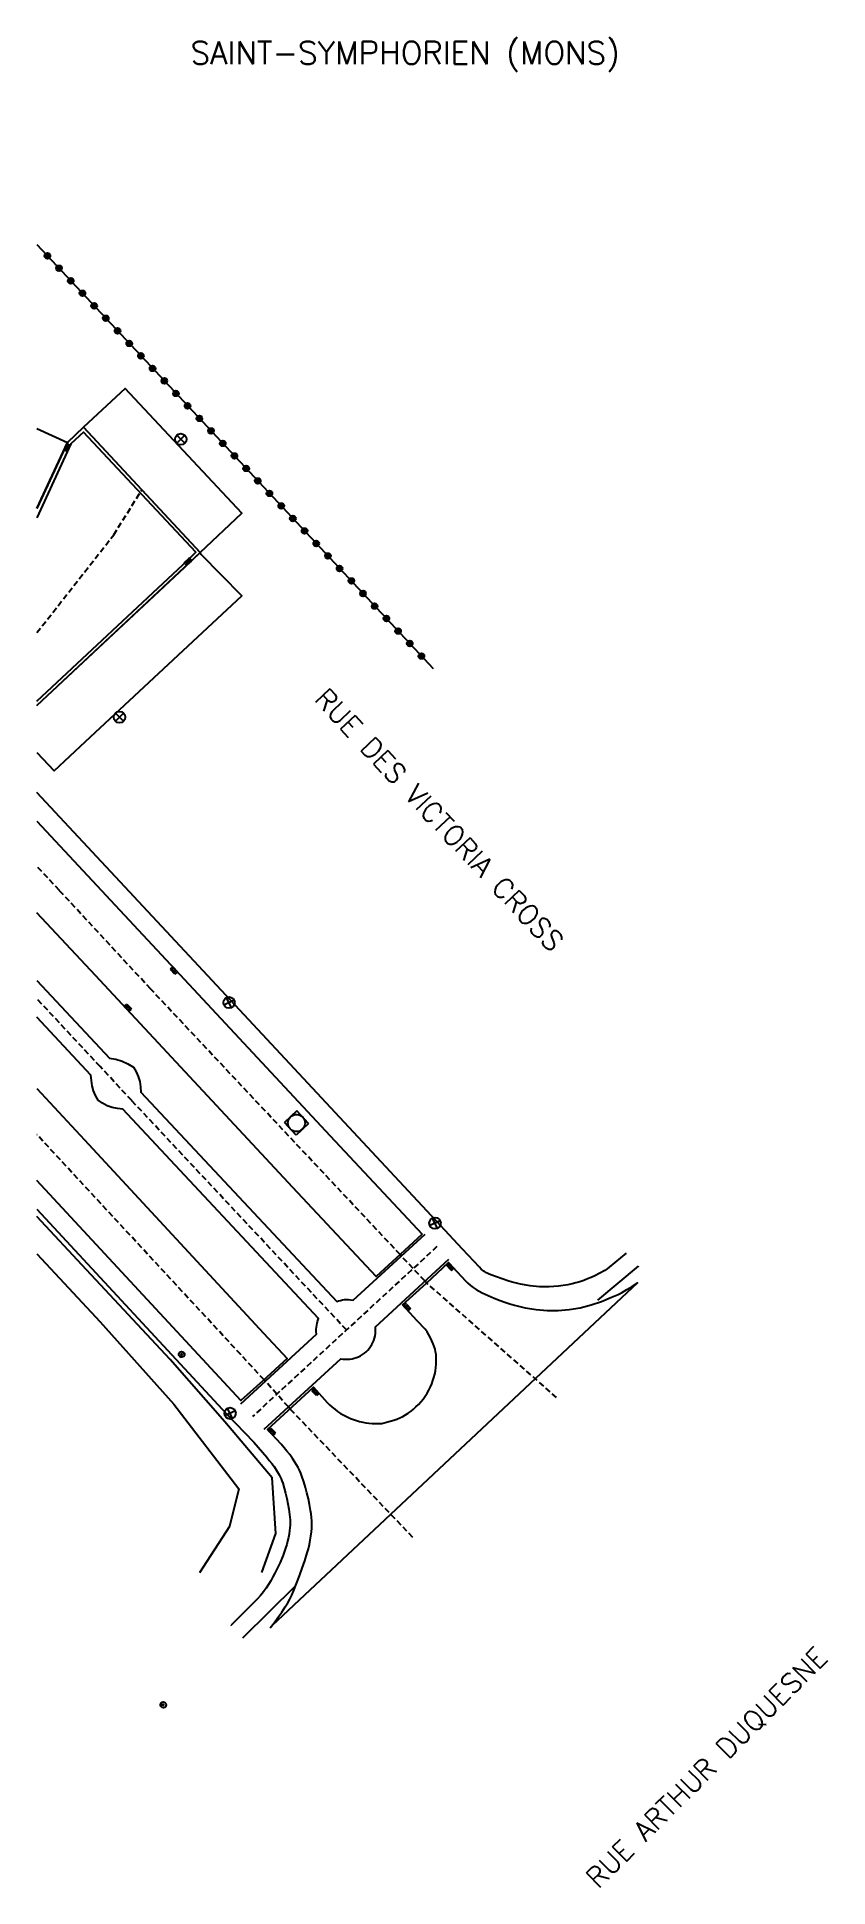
# Model space of a CAD drawing. Header units: millimetres. Extents: x 124000 to 124069, y 124825 to 124987.
import ezdxf
from ezdxf.enums import TextEntityAlignment as Align

# ---------------------------------------------------------------- set-up
doc = ezdxf.new("R2010")
doc.units = ezdxf.units.MM
doc.linetypes.add('DASHED', pattern=[0.75, 0.5, -0.25])
doc.layers.get('0').update_dxf_attribs({"linetype": 'CONTINUOUS'})
for name, color, linetype in [('W0001', 6, 'DASHED'), ('W0003', 5, 'CONTINUOUS'), ('W0006', 2, 'CONTINUOUS'), ('W0008', 7, 'CONTINUOUS'), ('W0014', 7, 'CONTINUOUS'), ('W0070', 7, 'DASHED'), ('W0071', 7, 'CONTINUOUS'), ('W0210', 2, 'CONTINUOUS'), ('W0212', 2, 'CONTINUOUS'), ('W0322', 7, 'CONTINUOUS'), ('W0400', 7, 'CONTINUOUS'), ('W0420', 7, 'CONTINUOUS'), ('W0469', 7, 'CONTINUOUS'), ('W0856', 7, 'CONTINUOUS'), ('W0980', 7, 'CONTINUOUS'), ('W0989', 7, 'CONTINUOUS')]:
    doc.layers.add(name, color=color, linetype=linetype)
doc.styles.get("Standard").update_dxf_attribs({"font": 'romans.shx', "width": 0.85})

# ---------------------------------------------------------------- blocks, each defined once
blk = doc.blocks.new('T856')
for p, q in [((-0.125, 0), (0.125, 0)), ((0, 0.125), (0, -0.125))]:
    blk.add_line(p, q)
blk.add_ellipse((0, 0), major_axis=(-0.177, 0.177), ratio=1, start_param=3.9269908, end_param=10.2101761)
blk = doc.blocks.new('T400')
for p, q in [((-0.15, 0.3), (0.15, 0.3)), ((-0.15, -0.25), (-0.15, 0.3)), ((-0.15, 0.15), (0.15, 0.15)), ((-0.15, 0), (0.15, 0)), ((0.15, 0.3), (0.15, -0.25)), ((-0.15, -0.15), (0.15, -0.15)), ((-0.15, -0.25), (-0.15, -0.3)), ((-0.15, -0.3), (0.15, -0.3)), ((0.15, -0.3), (0.15, -0.25))]:
    blk.add_line(p, q)
blk = doc.blocks.new('T469')
at = {"color": 0, "linetype": 'Continuous', "flags": 128}
for points in [[(-0.35, 0.35), (0.35, -0.35)], [(-0.35, -0.35), (0.35, 0.35)]]:
    blk.add_lwpolyline(points, dxfattribs=at)
at = {"color": 0, "linetype": 'Continuous'}
blk.add_circle((0, 0), 0.5, dxfattribs=at)
blk = doc.blocks.new('T420')
for p, q in [((0.75, 0.75), (-0.75, 0.75)), ((-0.75, 0.75), (-0.75, -0.75)), ((0.75, 0.75), (0.75, -0.75)), ((0.75, -0.75), (-0.75, -0.75))]:
    blk.add_line(p, q)
blk.add_ellipse((0, 0), major_axis=(-0.53, 0.53), ratio=1, start_param=3.926991, end_param=10.210176)
blk = doc.blocks.new('t322o')
at = {"color": 0, "linetype": 'Continuous'}
for radius in [0.25, 0.15]:
    blk.add_circle((0, 0), radius, dxfattribs=at)

msp = doc.modelspace()

# ---------------------------------------------------------------- linework, layer by layer
at = {"layer": 'W0001'}
for points in [[(124000, 124934.5), (124006.73, 124943.07), (124009.18, 124947)], [(124045.53, 124867.49), (124034.14, 124877.53), (124033.98, 124877.71), (124031.94, 124879.88), (124031.83, 124880.01), (124009.97, 124903.27), (124001.96, 124911.92), (124000, 124914.02)], [(124032.94, 124855.24), (124022.16, 124866.51), (124022.03, 124866.67), (124019.9, 124869.04), (124017.85, 124871.26), (124000, 124890.52)]]:
    msp.add_lwpolyline(points, dxfattribs=at)
at = {"layer": 'W0003'}
for points in [[(124000, 124945.38), (124002.67, 124951.16), (124004.08, 124952.49), (124014.29, 124941.51), (124012.92, 124940.22)], [(124000, 124928.51), (124012.8, 124940.47), (124013.92, 124941.54), (124004.07, 124952.05), (124002.98, 124951.03), (124000, 124944.56)], [(124012.92, 124940.22), (124000, 124928.11)]]:
    msp.add_lwpolyline(points, dxfattribs=at)
at = {"layer": 'W0006'}
for points in [[(124000, 124924), (124001.51, 124922.38), (124004.25, 124924.95), (124017.95, 124937.72), (124017.95, 124937.72), (124014.4, 124941.34), (124014.29, 124941.51), (124017.95, 124944.96), (124007.74, 124955.9), (124004.08, 124952.49)], [(124000, 124952.39), (124002.67, 124951.16), (124002.67, 124951.16)]]:
    msp.add_lwpolyline(points, dxfattribs=at)
at = {"layer": 'W0008'}
for points in [[(124000, 124928.12), (124014.29, 124941.51), (124004.08, 124952.49), (124002.67, 124951.16), (124000, 124945.38)], [(124000, 124917.99), (124012.12, 124904.99), (124025.7, 124890.42), (124033.74, 124881.81)], [(124033.74, 124881.81), (124031.83, 124880.01), (124029.71, 124878.11), (124022.43, 124885.9), (124005.14, 124904.45), (124000, 124909.95)], [(124000, 124894.56), (124004.17, 124890.06), (124019.86, 124873.12), (124021.91, 124870.91), (124019.79, 124868.96), (124017.85, 124867.22), (124000, 124886.5)], [(124020.43, 124847.31), (124020.78, 124847.76), (124021.12, 124848.22), (124021.45, 124848.69), (124021.76, 124849.17), (124021.97, 124849.5), (124022.15, 124849.84), (124022.32, 124850.18), (124022.48, 124850.54), (124022.75, 124851.19), (124023.01, 124851.86), (124023.25, 124852.53), (124023.48, 124853.2), (124023.69, 124853.88), (124023.79, 124854.25), (124023.88, 124854.61), (124023.95, 124854.99), (124024.01, 124855.36), (124024.05, 124855.74), (124024.08, 124856.05), (124024.09, 124856.36), (124024.08, 124856.68), (124024.06, 124856.99), (124024.03, 124857.3), (124023.98, 124857.61), (124023.89, 124858.12), (124023.78, 124858.62), (124023.65, 124859.13), (124023.52, 124859.62), (124023.37, 124860.12), (124023.21, 124860.61), (124023.11, 124860.87), (124023, 124861.12), (124022.88, 124861.36), (124022.75, 124861.6), (124022.6, 124861.83), (124022.38, 124862.16), (124022.15, 124862.49), (124021.9, 124862.8), (124021.65, 124863.1), (124021.39, 124863.4), (124020.19, 124864.7), (124020.19, 124864.7), (124024.22, 124868.41), (124025.43, 124867.07), (124025.64, 124866.86), (124025.86, 124866.65), (124026.1, 124866.46), (124026.34, 124866.28), (124026.61, 124866.1), (124026.89, 124865.94), (124027.18, 124865.79), (124027.47, 124865.66), (124027.73, 124865.56), (124028, 124865.47), (124028.27, 124865.39), (124028.54, 124865.33), (124028.82, 124865.28), (124029.09, 124865.24), (124029.37, 124865.22), (124029.65, 124865.21), (124029.93, 124865.21), (124030.21, 124865.22), (124030.64, 124865.33), (124030.95, 124865.41), (124031.26, 124865.5), (124031.53, 124865.6), (124031.79, 124865.71), (124032.05, 124865.83), (124032.3, 124865.97), (124032.54, 124866.13), (124032.78, 124866.29), (124033, 124866.47), (124033.21, 124866.67), (124033.43, 124866.89), (124033.64, 124867.12), (124033.83, 124867.36), (124034.01, 124867.61), (124034.18, 124867.87), (124034.33, 124868.14), (124034.47, 124868.42), (124034.6, 124868.7), (124034.7, 124868.98), (124034.79, 124869.26), (124034.86, 124869.54), (124034.92, 124869.83), (124034.96, 124870.12), (124034.99, 124870.41), (124034.99, 124870.71), (124034.99, 124871), (124034.97, 124871.25), (124034.93, 124871.49), (124034.88, 124871.73), (124034.81, 124871.97), (124034.73, 124872.2), (124034.61, 124872.47), (124034.48, 124872.73), (124034.34, 124872.99), (124034.19, 124873.24), (124034.02, 124873.47), (124033.33, 124874.22), (124032.04, 124875.61), (124034.12, 124877.51), (124036.05, 124879.33), (124036.05, 124879.33), (124037.56, 124877.72), (124037.77, 124877.51), (124037.99, 124877.31), (124038.22, 124877.14), (124038.48, 124876.96), (124038.74, 124876.81), (124039.02, 124876.67), (124039.54, 124876.43), (124040.07, 124876.2), (124040.6, 124875.99), (124041.01, 124875.84), (124041.43, 124875.7), (124041.84, 124875.57), (124042.79, 124875.34), (124043.75, 124875.19), (124044.71, 124875.11), (124045.68, 124875.12), (124046.65, 124875.2), (124047.61, 124875.36), (124048.55, 124875.6), (124049.47, 124875.91), (124050.36, 124876.29), (124050.36, 124876.29), (124050.93, 124876.53), (124051.21, 124876.67), (124051.69, 124876.95), (124052.16, 124877.23), (124052.62, 124877.53), (124020.61, 124847.53)]]:
    msp.add_lwpolyline(points, dxfattribs=at)
at = {"layer": 'W0014'}
for points in [[(124051.63, 124880.13), (124050.14, 124878.9), (124049.96, 124878.76), (124049.76, 124878.63), (124049.32, 124878.39), (124048.88, 124878.16), (124048.56, 124878.01), (124048.24, 124877.88), (124047.91, 124877.75), (124047.57, 124877.64), (124047.23, 124877.54), (124046.89, 124877.45), (124046.53, 124877.37), (124045.71, 124877.24), (124044.88, 124877.18), (124044.04, 124877.19), (124043.22, 124877.27), (124042.38, 124877.42), (124042.02, 124877.5), (124041.65, 124877.6), (124041.27, 124877.71), (124040.77, 124877.88), (124040.26, 124878.06), (124039.78, 124878.24), (124039.58, 124878.33), (124039.39, 124878.42), (124039.22, 124878.52), (124039.14, 124878.57), (124039.07, 124878.63), (124038.93, 124878.75), (124038.78, 124878.9), (124037.29, 124880.49), (124034.98, 124882.97), (124026.95, 124891.59), (124013.37, 124906.15), (124000, 124920.49)], [(124000, 124883.99), (124016.6, 124866.06), (124019, 124863.59), (124020.14, 124862.27), (124020.36, 124861.99), (124020.57, 124861.72), (124020.77, 124861.45), (124020.96, 124861.17), (124021.14, 124860.88), (124021.23, 124860.71), (124021.32, 124860.54), (124021.4, 124860.37), (124021.47, 124860.19), (124021.53, 124860), (124021.66, 124859.56), (124021.78, 124859.1), (124021.89, 124858.64), (124021.98, 124858.18), (124022.06, 124857.72), (124022.13, 124857.26), (124022.16, 124857.02), (124022.18, 124856.78), (124022.18, 124856.54), (124022.18, 124856.31), (124022.16, 124856.07), (124022.14, 124855.83), (124022.09, 124855.53), (124022.03, 124855.22), (124021.96, 124854.92), (124021.88, 124854.62), (124021.78, 124854.31), (124021.56, 124853.69), (124021.32, 124853.05), (124020.85, 124852.12), (124020.67, 124851.78), (124020.48, 124851.44), (124020.28, 124851.1), (124020.07, 124850.78), (124019.91, 124850.57), (124019.75, 124850.36), (124019.58, 124850.16), (124019.32, 124849.87), (124019.05, 124849.59), (124018.78, 124849.31), (124017.01, 124847.55), (124017.01, 124847.55)], [(124049.16, 124876.03), (124052.7, 124878.99), (124052.7, 124878.99)], [(124018.03, 124846.44), (124022.68, 124851.02)]]:
    msp.add_lwpolyline(points, dxfattribs=at)
at = {"layer": 'W0070'}
for points in [[(124027.12, 124873.41), (124008.3, 124893.51), (124005.54, 124896.48), (124000, 124902.42)], [(124035.05, 124880.71), (124018.89, 124865.83)]]:
    msp.add_lwpolyline(points, dxfattribs=at)
at = {"layer": 'W0071'}
for points in [[(124000, 124904.03), (124006.35, 124897.23), (124006.91, 124897.13), (124007.45, 124896.97), (124007.97, 124896.73), (124008.45, 124896.42), (124008.68, 124896.03), (124008.87, 124895.61), (124009, 124895.17), (124009.08, 124894.71), (124009.1, 124894.25), (124026.28, 124875.9), (124026.41, 124875.95), (124026.59, 124876), (124026.77, 124876.04), (124026.95, 124876.07), (124027.12, 124876.07), (124027.3, 124876.07), (124027.47, 124876.05), (124027.72, 124876.01), (124034.02, 124881.8)], [(124017.86, 124866.94), (124024.49, 124873.04), (124024.47, 124873.29), (124024.47, 124873.47), (124024.49, 124873.65), (124024.51, 124873.83), (124024.55, 124874), (124024.59, 124874.16), (124024.65, 124874.32), (124024.68, 124874.41), (124007.52, 124892.76), (124007.06, 124892.8), (124006.6, 124892.9), (124006.15, 124893.06), (124005.74, 124893.27), (124005.36, 124893.54), (124005.13, 124893.95), (124004.96, 124894.37), (124004.84, 124894.81), (124004.77, 124895.27), (124004.73, 124895.74), (124000, 124900.81)], [(124019.91, 124864.71), (124026.62, 124870.88), (124026.81, 124870.85), (124027.01, 124870.84), (124027.21, 124870.84), (124027.41, 124870.85), (124027.61, 124870.88), (124027.8, 124870.93), (124027.99, 124870.99), (124028.18, 124871.06), (124028.36, 124871.15), (124028.53, 124871.26), (124028.69, 124871.37), (124028.84, 124871.5), (124028.99, 124871.64), (124029.12, 124871.8), (124029.24, 124871.96), (124029.35, 124872.13), (124029.44, 124872.31), (124029.52, 124872.5), (124029.58, 124872.69), (124029.63, 124872.89), (124029.66, 124873.09), (124029.67, 124873.29), (124029.67, 124873.49), (124029.65, 124873.69), (124036.08, 124879.62)]]:
    msp.add_lwpolyline(points, dxfattribs=at)
at = {"layer": 'W0210'}
msp.add_lwpolyline([(124019.69, 124852.16), (124020.94, 124855.58), (124020.6, 124860.46), (124016.45, 124865.36), (124011.67, 124870.81), (124004.33, 124878.68), (124000, 124883.34)], dxfattribs=at)
at = {"layer": 'W0212'}
msp.add_lwpolyline([(124000, 124880.07), (124005.53, 124874.11), (124011.98, 124866.91), (124017.68, 124859.49), (124016.88, 124856.18), (124014.23, 124852.13)], dxfattribs=at)
at = {"layer": 'W0322'}
msp.add_lwpolyline([(124000, 124968.49), (124009.94, 124957.86), (124034.72, 124931.36)], dxfattribs=at)

# ---------------------------------------------------------------- block references
for p, rotation in [((124000.91, 124967.51), 313.0877043682198), ((124001.93, 124966.42), 313.0877043682198), ((124002.96, 124965.32), 313.0877043682198), ((124003.98, 124964.23), 313.0877043682198), ((124005.01, 124963.13), 313.0877043682198), ((124006.03, 124962.04), 313.0877043682198), ((124007.06, 124960.94), 313.0877043682198), ((124008.08, 124959.84), 313.0877043682198), ((124009.11, 124958.75), 313.0877043682198), ((124010.13, 124957.65), 313.0706097689595), ((124011.16, 124956.56), 313.0706097689595), ((124012.18, 124955.46), 313.0706097689595), ((124013.2, 124954.37), 313.0706097689595), ((124014.23, 124953.27), 313.0706097689595), ((124015.25, 124952.17), 313.0706097689595), ((124016.28, 124951.08), 313.0706097689595), ((124017.3, 124949.98), 313.0706097689595), ((124018.33, 124948.89), 313.0706097689595), ((124019.35, 124947.79), 313.0706097689595), ((124020.37, 124946.7), 313.0706097689595), ((124021.4, 124945.6), 313.0706097689595), ((124022.42, 124944.5), 313.0706097689595), ((124023.45, 124943.41), 313.0706097689595), ((124024.47, 124942.31), 313.0706097689595), ((124025.5, 124941.22), 313.0706097689595), ((124026.52, 124940.12), 313.0706097689595), ((124027.55, 124939.03), 313.0706097689595), ((124028.57, 124937.93), 313.0706097689595), ((124029.59, 124936.83), 313.0706097689595), ((124030.62, 124935.74), 313.0706097689595), ((124031.64, 124934.64), 313.0706097689595), ((124032.67, 124933.55), 313.0706097689595), ((124033.69, 124932.45), 313.0706097689595)]:
    msp.add_blockref('t322o', p, dxfattribs=dict(at, rotation=rotation))
at = {"layer": 'W0400'}
for p, rotation in [((124002.64, 124950.72), 335.6999999999999), ((124013.23, 124940.71), 131.6878553011642), ((124011.99, 124904.9), 222.9944015885787), ((124007.96, 124901.64), 42.98280749084359), ((124036.22, 124878.93), 43.18943619187884), ((124032.43, 124875.4), 222.8764982931097), ((124024.4, 124867.98), 222.1759719748337), ((124020.58, 124864.5), 42.69558227489763)]:
    msp.add_blockref('T400', p, dxfattribs=dict(at, rotation=rotation))
at = {"layer": 'W0420', "rotation": 313.2227829067621}
msp.add_blockref('T420', (124022.74, 124891.54), dxfattribs=at)
at = {"layer": 'W0469'}
for p in [(124012.6, 124951.44), (124007.23, 124927.1)]:
    msp.add_blockref('T469', p, dxfattribs=at)
at = {"layer": 'W0469', "rotation": 160.2215186655711}
for p in [(124016.83, 124902.09), (124034.88, 124882.76), (124016.92, 124866.11)]:
    msp.add_blockref('T469', p, dxfattribs=at)
at = {"layer": 'W0856', "rotation": 160.2215186655711}
for p in [(124012.68, 124871.27), (124011.07, 124840.57)]:
    msp.add_blockref('T856', p, dxfattribs=at)

# ---------------------------------------------------------------- texts
at = {"layer": 'W0980'}
msp.add_text('SAINT-SYMPHORIEN (MONS)', height=2, dxfattribs=at).set_placement((124013.45, 124985.3), align=Align.MIDDLE_LEFT)
at = {"layer": 'W0989'}
for s, rotation, p in [('RUE DES VICTORIA CROSS', 313.2141, (124024.83, 124929.2)), ('RUE ARTHUR DUQUESNE', 44.8874, (124048.56, 124825.02))]:
    msp.add_text(s, height=1.75, rotation=rotation, dxfattribs=at).set_placement(p, align=Align.MIDDLE_LEFT)

doc.saveas('drawing.dxf')
